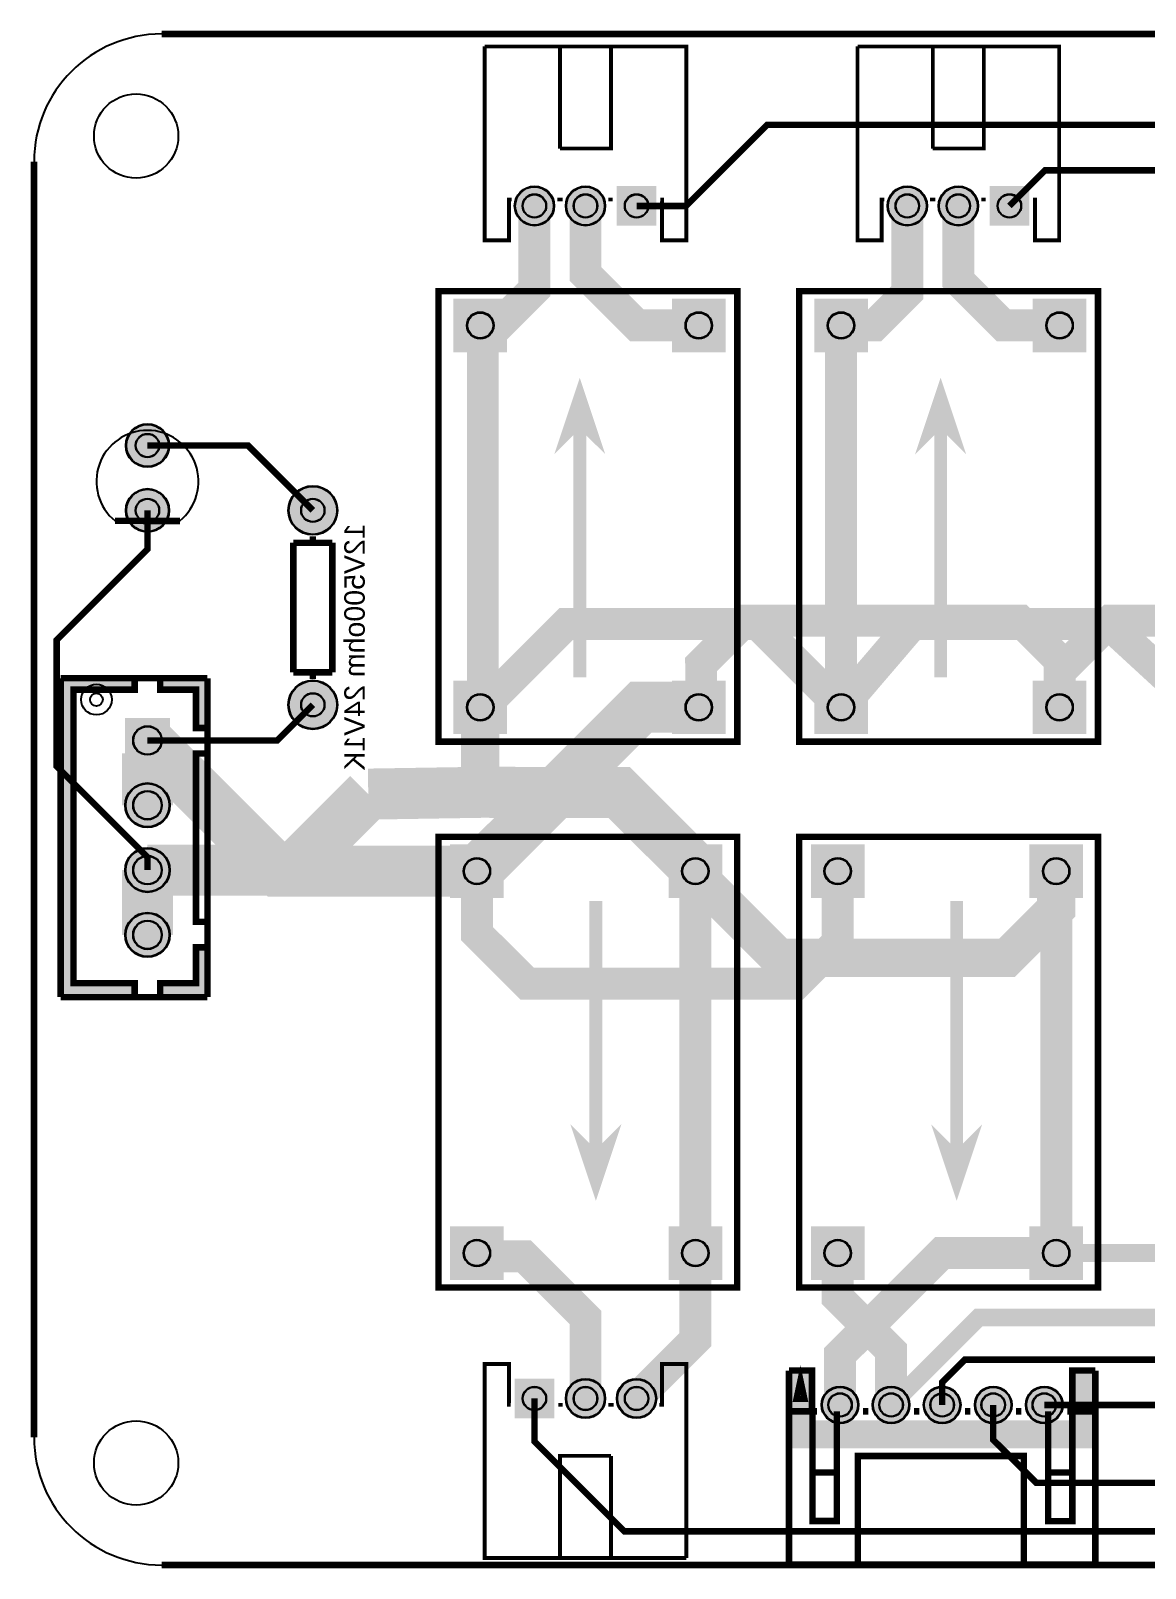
# Model space of a CAD drawing. Header units: millimetres. Extents: x 0 to 100, y -61 to 0.
# Drawn here: x -0.1 to 43.5, y -60.1 to 0.1 of the extents above; entities that cross this region are included whole.
import ezdxf

# ---------------------------------------------------------------- set-up
doc = ezdxf.new("R2010")
doc.units = ezdxf.units.MM
for name, color, linetype, true_color in [('BoardOutLine', 7, 'Continuous', 0xff00ff), ('BottomLayer', 7, 'Continuous', 0x0000ff), ('BottomSolderMaskLayer', 7, 'Continuous', 0xaa00ff), ('Document', 7, 'Continuous', 0xffffff), ('Multi-Layer', 7, 'Continuous', 0xc0c0c0), ('TopLayer', 7, 'Continuous', 0xff0000), ('TopSilkLayer', 7, 'Continuous', 0xffcc00), ('TopSolderMaskLayer', 7, 'Continuous', 0x800080)]:
    doc.layers.add(name, color=color, linetype=linetype, true_color=true_color)
doc.styles.get("Standard").update_dxf_attribs({"font": 'arial.ttf'})

msp = doc.modelspace()

# ---------------------------------------------------------------- hatches: boundary and pattern name
at = {"layer": 'BottomSolderMaskLayer'}
for points in [[(18.8263271526543, -6.738125476250957, 1), (20.377127254254503, -6.738125476250957, 1)], [(20.8263271526543, -6.738125476250957, 1), (22.377127254254503, -6.738125476250957, 1)], [(24.377061603585844, -7.513512396917349), (22.8262615019853, -7.513512396917349), (22.8262615019853, -5.9627122953171465), (24.377061603585844, -5.9627122953171465)], [(33.43135636271262, -6.738125476250957, 1), (34.98215646431282, -6.738125476250957, 1)], [(35.43135636271285, -6.738125476250957, 1), (36.98215646431305, -6.738125476250957, 1)], [(38.98209081364416, -7.513512396917349), (37.43129071204362, -7.513512396917349), (37.43129071204362, -5.9627122953171465), (38.98209081364416, -5.9627122953171465)], [(18.53111506223013, -10.371215290817759), (18.53111506223013, -12.47281549401805), (16.429514859029723, -12.47281549401805), (16.429514859029723, -10.371215290817759)], [(27.08991617983247, -10.371215290817759), (27.08991617983247, -12.47281549401805), (24.98831597663184, -12.47281549401805), (24.98831597663184, -10.371215290817759)], [(32.663703327406665, -10.371215290817759), (32.663703327406665, -12.47281549401805), (30.56210312420626, -12.47281549401805), (30.56210312420626, -10.371215290817759)], [(41.22250444500878, -10.371215290817759), (41.22250444500878, -12.47281549401805), (39.1209042418086, -12.47281549401805), (39.1209042418086, -10.371215290817759)], [(3.594107188214385, -16.129032258064626, 1), (5.295910591821192, -16.129032258064626, 1)], [(3.594107188214385, -18.66903733807476, 1), (5.295910591821192, -18.66903733807476, 1)], [(9.956819913639823, -18.66903733807476, 1), (11.887223774447545, -18.66903733807476, 1)], [(9.956819913639823, -26.28905257810527, 1), (11.887223774447545, -26.28905257810527, 1)], [(18.53111506223013, -25.336470601973588), (18.53111506223013, -27.43807080517388), (16.429514859029723, -27.43807080517388), (16.429514859029723, -25.336470601973588)], [(27.08991617983247, -25.336470601973588), (27.08991617983247, -27.43807080517388), (24.98831597663184, -27.43807080517388), (24.98831597663184, -25.336470601973588)], [(32.663703327406665, -25.336470601973588), (32.663703327406665, -27.43807080517388), (30.56210312420626, -27.43807080517388), (30.56210312420626, -25.336470601973588)], [(41.22250444500878, -25.336470601973588), (41.22250444500878, -27.43807080517388), (39.1209042418086, -27.43807080517388), (39.1209042418086, -25.336470601973588)], [(3.569595759684944, -28.561468502443745), (3.569595759684944, -26.81064224177794), (5.320422020350634, -26.81064224177794), (5.320422020350634, -28.561468502443745)], [(3.569608839217687, -30.22606045212092, 1), (5.320408940817891, -30.22606045212092, 1)], [(3.569608839217687, -32.766065532131165, 1), (5.320408940817891, -32.766065532131165, 1)], [(16.297434594869173, -33.859871790711395), (16.297434594869173, -31.75827158751099), (18.39903479806958, -31.75827158751099), (18.39903479806958, -33.859871790711395)], [(24.856235712471516, -33.859871790711395), (24.856235712471516, -31.75827158751099), (26.957835915671694, -31.75827158751099), (26.957835915671694, -33.859871790711395)], [(30.43002286004571, -33.859871790711395), (30.43002286004571, -31.75827158751099), (32.531623063246116, -31.75827158751099), (32.531623063246116, -33.859871790711395)], [(38.988823977647826, -33.859871790711395), (38.988823977647826, -31.75827158751099), (41.09042418084846, -31.75827158751099), (41.09042418084846, -33.859871790711395)], [(3.569608839217687, -35.3060706121413, 1), (5.320408940817891, -35.3060706121413, 1)], [(16.297434594869173, -48.82511419861555), (16.297434594869173, -46.723513995415146), (18.39903479806958, -46.723513995415146), (18.39903479806958, -48.82511419861555)], [(24.856235712471516, -48.82511419861555), (24.856235712471516, -46.723513995415146), (26.957835915671694, -46.723513995415146), (26.957835915671694, -48.82511419861555)], [(30.43002286004571, -48.82511419861555), (30.43002286004571, -46.723513995415146), (32.531623063246116, -46.723513995415146), (32.531623063246116, -48.82511419861555)], [(38.988823977647826, -48.82511419861555), (38.988823977647826, -46.723513995415146), (41.09042418084846, -46.723513995415146), (41.09042418084846, -48.82511419861555)], [(18.826392803323415, -52.69883202777169), (20.377192904923504, -52.69883202777169), (20.377192904923504, -54.249632129371776), (18.826392803323415, -54.249632129371776)], [(20.8263271526543, -53.47421894843785, 1), (22.377127254254503, -53.47421894843785, 1)], [(22.8263271526543, -53.47421894843785, 1), (24.377127254254503, -53.47421894843785, 1)], [(30.84686309372636, -53.72821945643898, 1), (32.297663195326564, -53.72821945643898, 1)], [(32.84686309372613, -53.72821945643898, 1), (34.29766319532634, -53.72821945643898, 1)], [(34.84686309372613, -53.72821945643898, 1), (36.29766319532634, -53.72821945643898, 1)], [(36.84686309372613, -53.72821945643898, 1), (38.29766319532634, -53.72821945643898, 1)], [(38.846863093726355, -53.72821945643898, 1), (40.297663195326564, -53.72821945643898, 1)]]:
    msp.add_hatch(color=256, dxfattribs=at).paths.add_polyline_path(points)
at = {"layer": 'Document'}
for points in [[(25.601727203454402, -1.338100076200135), (25.601727203454402, -0.5381000762001804), (25.501727203454493, -0.4381000762001577), (17.70172720345431, -0.4381000762001577), (17.601727203454402, -0.5381000762001804), (17.601727203454402, -1.1381000762002031), (17.70172720345431, -1.1381000762002031), (17.70172720345431, -0.5381000762001804), (25.501727203454493, -0.5381000762001804), (25.501727203454493, -1.338100076200135)], [(40.20675641351272, -1.338100076200135), (40.20675641351272, -0.5381000762001804), (40.10675641351281, -0.4381000762001577), (32.30675641351286, -0.4381000762001577), (32.20675641351272, -0.5381000762001804), (32.20675641351272, -1.1381000762002031), (32.30675641351286, -1.1381000762002031), (32.30675641351286, -0.5381000762001804), (40.10675641351281, -0.5381000762001804), (40.10675641351281, -1.338100076200135)], [(1.0450088900178116, -37.696088392176875), (1.0450088900178116, -25.1960375920753), (3.945008890017789, -25.1960375920753), (3.945008890017789, -25.6960375920753), (1.5450088900178116, -25.6960375920753), (1.5450088900178116, -37.19608839217676), (3.945008890017789, -37.19608839217676), (3.945008890017789, -37.696088392176875), (3.84500889001788, -37.696088392176875)], [(4.945008890017789, -25.1960375920753), (4.945008890017789, -25.6960375920753), (6.34500889001788, -25.6960375920753), (6.34500889001788, -27.19606299212603), (6.745008890017743, -27.19606299212603), (6.745008890017743, -25.1960375920753), (6.445008890017789, -25.1960375920753)], [(4.945008890017789, -37.696088392176875), (4.945008890017789, -37.19608839217676), (6.245008890017743, -37.19608839217676), (6.245008890017743, -35.79606299212605), (6.745008890017743, -35.79606299212605), (6.745008890017743, -37.696088392176875), (6.545008890017698, -37.696088392176875)], [(30.572237744475615, -52.328219456439), (30.572237744475615, -55.42821945643891), (29.57221234442477, -55.42821945643891), (29.57221234442477, -52.328219456439)], [(41.57228854457708, -52.328219456439), (41.57228854457708, -55.42821945643891), (40.57226314452646, -55.42821945643891), (40.57226314452646, -52.328219456439)], [(40.57226314452646, -55.42821945643891), (30.572237744475615, -55.42821945643891), (30.572237744475615, -54.32821945643889), (40.57226314452646, -54.32821945643889)], [(17.601727203454402, -58.87424434848867), (17.601727203454402, -59.67424434848874), (17.70172720345431, -59.774244348488764), (25.501727203454493, -59.774244348488764), (25.601727203454402, -59.67424434848874), (25.601727203454402, -59.07424434848872), (25.501727203454493, -59.07424434848872), (25.501727203454493, -59.67424434848874), (17.70172720345431, -59.67424434848874), (17.70172720345431, -58.87424434848867)]]:
    msp.add_hatch(color=256, dxfattribs=at).paths.add_polyline_path(points)
at = {"layer": 'Multi-Layer'}
for points in [[(18.851727203454402, -6.738125476250957, 1), (20.351727203454402, -6.738125476250957, 1)], [(20.851727203454402, -6.738125476250957, 1), (22.351727203454402, -6.738125476250957, 1)], [(24.35166370332763, -7.488112776225648), (22.851663703327404, -7.488112776225648), (22.851663703327404, -5.988112776225648), (24.35166370332763, -5.988112776225648)], [(33.45675641351272, -6.738125476250957, 1), (34.95675641351272, -6.738125476250957, 1)], [(35.45675641351295, -6.738125476250957, 1), (36.95675641351295, -6.738125476250957, 1)], [(38.95669291338595, -7.488112776225648), (37.45669291338572, -7.488112776225648), (37.45669291338572, -5.988112776225648), (38.95669291338595, -5.988112776225648)], [(18.48031496063004, -10.422021844043798), (18.48031496063004, -12.422021844043684), (16.480314960629812, -12.422021844043684), (16.480314960629812, -10.422021844043798)], [(27.039116078232382, -10.422021844043798), (27.039116078232382, -12.422021844043684), (25.039116078232155, -12.422021844043684), (25.039116078232155, -10.422021844043798)], [(32.61290322580635, -10.422021844043798), (32.61290322580635, -12.422021844043684), (30.612903225806576, -12.422021844043684), (30.612903225806576, -10.422021844043798)], [(41.17170434340869, -10.422021844043798), (41.17170434340869, -12.422021844043684), (39.17170434340869, -12.422021844043684), (39.17170434340869, -10.422021844043798)], [(3.619507239014487, -16.129032258064626, 1), (5.270510541021091, -16.129032258064626, 1)], [(3.619507239014487, -18.66903733807476, 1), (5.270510541021091, -18.66903733807476, 1)], [(9.982219964439924, -18.66903733807476, 1), (11.861823723647444, -18.66903733807476, 1)], [(9.982219964439924, -26.28905257810527, 1), (11.861823723647444, -26.28905257810527, 1)], [(18.48031496063004, -25.387274574549224), (18.48031496063004, -27.387274574549224), (16.480314960629812, -27.387274574549224), (16.480314960629812, -25.387274574549224)], [(27.039116078232382, -25.387274574549224), (27.039116078232382, -27.387274574549224), (25.039116078232155, -27.387274574549224), (25.039116078232155, -25.387274574549224)], [(32.61290322580635, -25.387274574549224), (32.61290322580635, -27.387274574549224), (30.612903225806576, -27.387274574549224), (30.612903225806576, -25.387274574549224)], [(41.17170434340869, -25.387274574549224), (41.17170434340869, -27.387274574549224), (39.17170434340869, -27.387274574549224), (39.17170434340869, -25.387274574549224)], [(3.5949961899923437, -28.53606807213623), (3.5949961899923437, -26.83604267208534), (5.295021590043234, -26.83604267208534), (5.295021590043234, -28.53606807213623)], [(3.595008890017789, -30.22606045212092, 1), (5.2950088900177885, -30.22606045212092, 1)], [(3.595008890017789, -32.766065532131165, 1), (5.2950088900177885, -32.766065532131165, 1)], [(16.348234696469262, -33.809067818135645), (16.348234696469262, -31.80906781813576), (18.34823469646949, -31.80906781813576), (18.34823469646949, -33.809067818135645)], [(24.907035814071605, -33.809067818135645), (24.907035814071605, -31.80906781813576), (26.907035814071605, -31.80906781813576), (26.907035814071605, -33.809067818135645)], [(30.4808229616458, -33.809067818135645), (30.4808229616458, -31.80906781813576), (32.48082296164603, -31.80906781813576), (32.48082296164603, -33.809067818135645)], [(39.03962407924814, -33.809067818135645), (39.03962407924814, -31.80906781813576), (41.03962407924837, -31.80906781813576), (41.03962407924837, -33.809067818135645)], [(3.595008890017789, -35.3060706121413, 1), (5.2950088900177885, -35.3060706121413, 1)], [(16.348234696469262, -48.774320548641185), (16.348234696469262, -46.774320548641185), (18.34823469646949, -46.774320548641185), (18.34823469646949, -48.774320548641185)], [(24.907035814071605, -48.774320548641185), (24.907035814071605, -46.774320548641185), (26.907035814071605, -46.774320548641185), (26.907035814071605, -48.774320548641185)], [(30.4808229616458, -48.774320548641185), (30.4808229616458, -46.774320548641185), (32.48082296164603, -46.774320548641185), (32.48082296164603, -48.774320548641185)], [(39.03962407924814, -48.774320548641185), (39.03962407924814, -46.774320548641185), (41.03962407924837, -46.774320548641185), (41.03962407924837, -48.774320548641185)], [(18.8517907035814, -52.72423164846339), (20.3517907035814, -52.72423164846339), (20.3517907035814, -54.224231648463274), (18.8517907035814, -54.224231648463274)], [(20.851727203454402, -53.47421894843785, 1), (22.351727203454402, -53.47421894843785, 1)], [(22.851727203454402, -53.47421894843785, 1), (24.351727203454402, -53.47421894843785, 1)], [(30.87226314452646, -53.72821945643898, 1), (32.27226314452646, -53.72821945643898, 1)], [(32.87226314452623, -53.72821945643898, 1), (34.272263144526235, -53.72821945643898, 1)], [(34.87226314452623, -53.72821945643898, 1), (36.272263144526235, -53.72821945643898, 1)], [(36.87226314452623, -53.72821945643898, 1), (38.272263144526235, -53.72821945643898, 1)], [(38.87226314452646, -53.72821945643898, 1), (40.27226314452646, -53.72821945643898, 1)]]:
    msp.add_hatch(color=256, dxfattribs=at).paths.add_polyline_path(points)
at = {"layer": 'TopSilkLayer'}
for points in [[(22.378714757429407, -16.47274574549158), (21.378714757429407, -15.47274574549158), (20.378714757429407, -16.47274574549158), (21.378714757429407, -13.472745745491466)], [(36.511303022605944, -16.47274574549158), (35.51130302260617, -15.47274574549158), (34.51130302260617, -16.47274574549158), (35.51130302260617, -13.472745745491466)], [(21.00863601727201, -42.7235966471934), (22.00863601727201, -43.72359664719329), (23.00863601727201, -42.7235966471934), (22.00863601727201, -45.7235966471934)], [(35.14122428244855, -42.7235966471934), (36.14122428244855, -43.72359664719329), (37.141224282448775, -42.7235966471934), (36.14122428244855, -45.7235966471934)]]:
    msp.add_hatch(color=256, dxfattribs=at).paths.add_polyline_path(points)
at = {"layer": 'TopSolderMaskLayer'}
for points in [[(18.8263271526543, -6.738125476250957, 1), (20.377127254254503, -6.738125476250957, 1)], [(20.8263271526543, -6.738125476250957, 1), (22.377127254254503, -6.738125476250957, 1)], [(24.377061603585844, -7.513512396917349), (22.8262615019853, -7.513512396917349), (22.8262615019853, -5.9627122953171465), (24.377061603585844, -5.9627122953171465)], [(33.43135636271262, -6.738125476250957, 1), (34.98215646431282, -6.738125476250957, 1)], [(35.43135636271285, -6.738125476250957, 1), (36.98215646431305, -6.738125476250957, 1)], [(38.98209081364416, -7.513512396917349), (37.43129071204362, -7.513512396917349), (37.43129071204362, -5.9627122953171465), (38.98209081364416, -5.9627122953171465)], [(18.53111506223013, -10.371215290817759), (18.53111506223013, -12.47281549401805), (16.429514859029723, -12.47281549401805), (16.429514859029723, -10.371215290817759)], [(27.08991617983247, -10.371215290817759), (27.08991617983247, -12.47281549401805), (24.98831597663184, -12.47281549401805), (24.98831597663184, -10.371215290817759)], [(32.663703327406665, -10.371215290817759), (32.663703327406665, -12.47281549401805), (30.56210312420626, -12.47281549401805), (30.56210312420626, -10.371215290817759)], [(41.22250444500878, -10.371215290817759), (41.22250444500878, -12.47281549401805), (39.1209042418086, -12.47281549401805), (39.1209042418086, -10.371215290817759)], [(3.594107188214385, -16.129032258064626, 1), (5.295910591821192, -16.129032258064626, 1)], [(3.594107188214385, -18.66903733807476, 1), (5.295910591821192, -18.66903733807476, 1)], [(9.956819913639823, -18.66903733807476, 1), (11.887223774447545, -18.66903733807476, 1)], [(9.956819913639823, -26.28905257810527, 1), (11.887223774447545, -26.28905257810527, 1)], [(18.53111506223013, -25.336470601973588), (18.53111506223013, -27.43807080517388), (16.429514859029723, -27.43807080517388), (16.429514859029723, -25.336470601973588)], [(27.08991617983247, -25.336470601973588), (27.08991617983247, -27.43807080517388), (24.98831597663184, -27.43807080517388), (24.98831597663184, -25.336470601973588)], [(32.663703327406665, -25.336470601973588), (32.663703327406665, -27.43807080517388), (30.56210312420626, -27.43807080517388), (30.56210312420626, -25.336470601973588)], [(41.22250444500878, -25.336470601973588), (41.22250444500878, -27.43807080517388), (39.1209042418086, -27.43807080517388), (39.1209042418086, -25.336470601973588)], [(3.569595759684944, -28.561468502443745), (3.569595759684944, -26.81064224177794), (5.320422020350634, -26.81064224177794), (5.320422020350634, -28.561468502443745)], [(3.569608839217687, -30.22606045212092, 1), (5.320408940817891, -30.22606045212092, 1)], [(3.569608839217687, -32.766065532131165, 1), (5.320408940817891, -32.766065532131165, 1)], [(16.297434594869173, -33.859871790711395), (16.297434594869173, -31.75827158751099), (18.39903479806958, -31.75827158751099), (18.39903479806958, -33.859871790711395)], [(24.856235712471516, -33.859871790711395), (24.856235712471516, -31.75827158751099), (26.957835915671694, -31.75827158751099), (26.957835915671694, -33.859871790711395)], [(30.43002286004571, -33.859871790711395), (30.43002286004571, -31.75827158751099), (32.531623063246116, -31.75827158751099), (32.531623063246116, -33.859871790711395)], [(38.988823977647826, -33.859871790711395), (38.988823977647826, -31.75827158751099), (41.09042418084846, -31.75827158751099), (41.09042418084846, -33.859871790711395)], [(3.569608839217687, -35.3060706121413, 1), (5.320408940817891, -35.3060706121413, 1)], [(16.297434594869173, -48.82511419861555), (16.297434594869173, -46.723513995415146), (18.39903479806958, -46.723513995415146), (18.39903479806958, -48.82511419861555)], [(24.856235712471516, -48.82511419861555), (24.856235712471516, -46.723513995415146), (26.957835915671694, -46.723513995415146), (26.957835915671694, -48.82511419861555)], [(30.43002286004571, -48.82511419861555), (30.43002286004571, -46.723513995415146), (32.531623063246116, -46.723513995415146), (32.531623063246116, -48.82511419861555)], [(38.988823977647826, -48.82511419861555), (38.988823977647826, -46.723513995415146), (41.09042418084846, -46.723513995415146), (41.09042418084846, -48.82511419861555)], [(18.826392803323415, -52.69883202777169), (20.377192904923504, -52.69883202777169), (20.377192904923504, -54.249632129371776), (18.826392803323415, -54.249632129371776)], [(20.8263271526543, -53.47421894843785, 1), (22.377127254254503, -53.47421894843785, 1)], [(22.8263271526543, -53.47421894843785, 1), (24.377127254254503, -53.47421894843785, 1)], [(30.84686309372636, -53.72821945643898, 1), (32.297663195326564, -53.72821945643898, 1)], [(32.84686309372613, -53.72821945643898, 1), (34.29766319532634, -53.72821945643898, 1)], [(34.84686309372613, -53.72821945643898, 1), (36.29766319532634, -53.72821945643898, 1)], [(36.84686309372613, -53.72821945643898, 1), (38.29766319532634, -53.72821945643898, 1)], [(38.846863093726355, -53.72821945643898, 1), (40.297663195326564, -53.72821945643898, 1)]]:
    msp.add_hatch(color=256, dxfattribs=at).paths.add_polyline_path(points)

# ---------------------------------------------------------------- linework, layer by layer
at = {"layer": 'BoardOutLine', "const_width": 0.25400050800101603}
for points in [[(5, 0), (95, 0)], [(0, -55), (0, -5)], [(95, -60), (5, -60)]]:
    msp.add_lwpolyline(points, dxfattribs=at)
at = {"layer": 'BoardOutLine'}
for centre, start, end in [((5, -5), 90, 180), ((5, -54.999999999999886), 180.00000000000017, 270)]:
    msp.add_arc(centre, 5, start, end, dxfattribs=at)
at = {"layer": 'BottomLayer'}
for points, const_width in [([(86.93926847853709, -27.45542291084587), (83.08661417322833, -27.45542291084587), (59.194310388620806, -3.5631191262382345), (28.71424942849876, -3.5631191262382345), (25.53924307848615, -6.738125476250957), (23.601752603505247, -6.738125476250957)], 0.25400050800101603), ([(86.93878587757195, -29.99443738887487), (83.0856235712472, -29.99443738887487), (58.43230886461765, -5.341122682245327), (39.60327660655321, -5.341122682245327), (38.20627381254758, -6.738125476250957)], 0.25400050800101603), ([(17.578917957835984, -26.3873253746508), (17.578917957835984, -11.421869443738956)], 1.25), ([(31.61244602489205, -26.3873253746508), (31.61244602489205, -11.421869443738956)], 1.25), ([(4.445008890017789, -32.766065532131165), (4.445008890017789, -32.25806451612914), (0.8890017780036032, -28.70205740411484), (0.8890017780036032, -23.749047498095024), (4.445008890017789, -20.19304038608084), (4.445008890017789, -18.66903733807476)], 0.25400050800101603), ([(17.578917957835984, -26.3873253746508), (20.845059690119342, -23.121158242316483), (28.346278892557848, -23.121158242316483), (31.61244602489205, -26.3873253746508)], 1.25), ([(31.61244602489205, -26.3873253746508), (34.40645161290331, -23.121158242316483), (42.09751079502166, -23.121158242316483), (45.64597409194812, -26.3873253746508)], 1.25), ([(17.47945135890268, -26.3873253746508), (17.47945135890268, -29.72517145034294)], 1.5000000000000002), ([(10.108712217424454, -32.7731775463551), (13.093218186436388, -29.788671577343166)], 2), ([(13.093218186436388, -29.788671577343166), (17.52603505207003, -29.718059436118892), (22.923088646177348, -29.72517145034294), (26.0065532131066, -32.8087122174245)], 2), ([(4.445008890017789, -32.766065532131165), (10.160020320040758, -32.766065532131165)], 2), ([(4.445008890017789, -32.766065532131165), (4.445008890017789, -35.3060706121413)], 2), ([(25.907594615189282, -32.93571247142495), (29.174015748031707, -36.202184404368836), (38.112268224536365, -36.202184404368836), (40.04008128016267, -34.27429514859034), (40.04008128016267, -32.8087122174245)], 1.5000000000000002), ([(25.907086614173068, -32.93601727203463), (25.907086614173068, -47.90147320294648)], 1.25), ([(40.04008128016267, -32.80901701803407), (40.04008128016267, -47.77447294894591)], 1.25), ([(40.04008128016267, -47.77447294894591), (35.55699771399554, -47.77447294894591), (31.571755143510245, -51.7597155194311), (31.571755143510245, -53.72821945643898)], 1.25), ([(40.040640081280344, -47.77495554991117), (62.169164338328756, -47.77495554991117)], 0.7000000000000001)]:
    msp.add_lwpolyline(points, dxfattribs=dict(at, const_width=const_width))
at = {"layer": 'BottomSolderMaskLayer'}
for centre, radius in [((19.601727203454402, -6.738125476250957), 0.7754000508001018), ((21.601727203454402, -6.738125476250957), 0.7754000508001018), ((34.20675641351272, -6.738125476250957), 0.7754000508001018), ((36.20675641351295, -6.738125476250957), 0.7754000508001018), ((19.60167640335294, -6.738125476250957), 0.4652531606138482), ((21.601676403352712, -6.738125476250957), 0.4652531606138482), ((23.601676403352712, -6.738125476250957), 0.4652531606138482), ((34.20670561341126, -6.738125476250957), 0.4652531606138482), ((36.20670561341126, -6.738125476250957), 0.4652531606138482), ((38.20670561341126, -6.738125476250957), 0.4652531606138482), ((17.48031496063004, -11.422021844043684), 0.5254000508001015), ((26.039116078232155, -11.422021844043684), 0.5254000508001015), ((31.612903225806576, -11.422021844043684), 0.5254000508001015), ((40.17170434340869, -11.422021844043684), 0.5254000508001015), ((4.445008890017789, -16.129032258064626), 0.8509017018034037), ((4.445008890017789, -16.129032258064626), 0.4638592446415663), ((4.445008890017789, -18.66903733807476), 0.8509017018034037), ((10.922021844043684, -18.66903733807476), 0.9652019304038612), ((4.445008890017789, -18.66903733807476), 0.4638592446415663), ((10.922021844043684, -18.66903733807476), 0.4617317342742795), ((10.922021844043684, -26.28905257810527), 0.9652019304038612), ((10.922021844043684, -26.28905257810527), 0.4617317342742795), ((17.48031496063004, -26.387274574549224), 0.5254000508001015), ((26.039116078232155, -26.387274574549224), 0.5254000508001015), ((31.612903225806576, -26.387274574549224), 0.5254000508001015), ((40.17170434340869, -26.387274574549224), 0.5254000508001015), ((4.445008890017789, -27.686055372110786), 0.5664484065211015), ((4.445008890017789, -30.22606045212092), 0.8754000508001016), ((4.445008890017789, -30.22606045212092), 0.5664484065211015), ((4.445008890017789, -32.766065532131165), 0.8754000508001016), ((4.445008890017789, -32.766065532131165), 0.5664484065211015), ((17.34823469646949, -32.80906781813576), 0.5254000508001015), ((25.907035814071605, -32.80906781813576), 0.5254000508001015), ((31.4808229616458, -32.80906781813576), 0.5254000508001015), ((40.03962407924837, -32.80906781813576), 0.5254000508001015), ((4.445008890017789, -35.3060706121413), 0.8754000508001016), ((4.445008890017789, -35.3060706121413), 0.5664484065211015), ((17.34823469646949, -47.774320548641185), 0.5254000508001015), ((25.907035814071605, -47.774320548641185), 0.5254000508001015), ((31.4808229616458, -47.774320548641185), 0.5254000508001015), ((40.03962407924837, -47.774320548641185), 0.5254000508001015), ((19.601778003556092, -53.47421894843785), 0.4652531606138482), ((21.601727203454402, -53.47421894843785), 0.7754000508001018), ((21.601778003555864, -53.47421894843785), 0.4652531606138482), ((23.601727203454402, -53.47421894843785), 0.7754000508001018), ((23.601778003555864, -53.47421894843785), 0.4652531606138482), ((31.57226314452646, -53.72821945643898), 0.7254000508001017), ((33.57226314452623, -53.72821945643898), 0.7254000508001017), ((35.57226314452623, -53.72821945643898), 0.7254000508001017), ((37.57226314452623, -53.72821945643898), 0.7254000508001017), ((39.57226314452646, -53.72821945643898), 0.7254000508001017), ((31.57226314452646, -53.72821945643898), 0.4663417649415945), ((33.57226314452623, -53.72821945643898), 0.4663417649415945), ((35.57226314452623, -53.72821945643898), 0.4663417649415945), ((37.57226314452623, -53.72821945643898), 0.4663417649415945), ((39.57226314452646, -53.72821945643898), 0.4663417649415945)]:
    msp.add_circle(centre, radius, dxfattribs=at)
at = {"layer": 'Document'}
msp.add_circle((2.4450088900179026, -26.086106172212453), 0.24993649987299976, dxfattribs=at)
at = {"layer": 'Multi-Layer'}
for centre, radius in [((4, -4.000000000000114), 1.6500127000254003), ((19.601727203454402, -6.738125476250957), 0.7500000000000001), ((21.601727203454402, -6.738125476250957), 0.7500000000000001), ((34.20675641351272, -6.738125476250957), 0.7500000000000001), ((36.20675641351295, -6.738125476250957), 0.7500000000000001), ((19.60167640335294, -6.738125476250957), 0.4500127000254001), ((21.601676403352712, -6.738125476250957), 0.4500127000254001), ((23.601676403352712, -6.738125476250957), 0.4500127000254001), ((34.20670561341126, -6.738125476250957), 0.4500127000254001), ((36.20670561341126, -6.738125476250957), 0.4500127000254001), ((38.20670561341126, -6.738125476250957), 0.4500127000254001), ((17.48031496063004, -11.422021844043684), 0.5), ((26.039116078232155, -11.422021844043684), 0.5), ((31.612903225806576, -11.422021844043684), 0.5), ((40.17170434340869, -11.422021844043684), 0.5), ((4.445008890017789, -16.129032258064626), 0.8255016510033021), ((4.445008890017789, -16.129032258064626), 0.4500127000254001), ((4.445008890017789, -18.66903733807476), 0.8255016510033021), ((10.922021844043684, -18.66903733807476), 0.9398018796037594), ((4.445008890017789, -18.66903733807476), 0.4500127000254001), ((10.922021844043684, -18.66903733807476), 0.4495808991617984), ((2.4450088900179026, -26.086106172212453), 0.6000000000000001), ((10.922021844043684, -26.28905257810527), 0.9398018796037594), ((10.922021844043684, -26.28905257810527), 0.4495808991617984), ((17.48031496063004, -26.387274574549224), 0.5), ((26.039116078232155, -26.387274574549224), 0.5), ((31.612903225806576, -26.387274574549224), 0.5), ((40.17170434340869, -26.387274574549224), 0.5), ((4.445008890017789, -27.686055372110786), 0.5500127000254001), ((4.445008890017789, -30.22606045212092), 0.8500000000000001), ((4.445008890017789, -30.22606045212092), 0.5500127000254001), ((4.445008890017789, -32.766065532131165), 0.8500000000000001), ((4.445008890017789, -32.766065532131165), 0.5500127000254001), ((17.34823469646949, -32.80906781813576), 0.5), ((25.907035814071605, -32.80906781813576), 0.5), ((31.4808229616458, -32.80906781813576), 0.5), ((40.03962407924837, -32.80906781813576), 0.5), ((4.445008890017789, -35.3060706121413), 0.8500000000000001), ((4.445008890017789, -35.3060706121413), 0.5500127000254001), ((17.34823469646949, -47.774320548641185), 0.5), ((25.907035814071605, -47.774320548641185), 0.5), ((31.4808229616458, -47.774320548641185), 0.5), ((40.03962407924837, -47.774320548641185), 0.5), ((21.601727203454402, -53.47421894843785), 0.7500000000000001), ((23.601727203454402, -53.47421894843785), 0.7500000000000001), ((19.601778003556092, -53.47421894843785), 0.4500127000254001), ((21.601778003555864, -53.47421894843785), 0.4500127000254001), ((23.601778003555864, -53.47421894843785), 0.4500127000254001), ((31.57226314452646, -53.72821945643898), 0.7000000000000001), ((31.57226314452646, -53.72821945643898), 0.4500127000254001), ((33.57226314452623, -53.72821945643898), 0.7000000000000001), ((33.57226314452623, -53.72821945643898), 0.4500127000254001), ((35.57226314452623, -53.72821945643898), 0.7000000000000001), ((35.57226314452623, -53.72821945643898), 0.4500127000254001), ((37.57226314452623, -53.72821945643898), 0.7000000000000001), ((37.57226314452623, -53.72821945643898), 0.4500127000254001), ((39.57226314452646, -53.72821945643898), 0.7000000000000001), ((39.57226314452646, -53.72821945643898), 0.4500127000254001), ((4, -56.000000000000114), 1.6500127000254003)]:
    msp.add_circle(centre, radius, dxfattribs=at)
at = {"layer": 'TopLayer'}
for points, const_width in [([(17.479806959614052, -11.421869443738956), (18.18849377698757, -11.421869443738956), (19.600736601473272, -10.009626619253368), (19.600736601473272, -6.738125476250957)], 1.25), ([(26.039674879349832, -11.421869443738956), (23.618973837947806, -11.421869443738956), (21.60223520447039, -9.405130810261653), (21.60223520447039, -6.738125476250957)], 1.25), ([(31.61244602489205, -11.421869443738956), (32.92052324104657, -11.421869443738956), (34.208255016510066, -10.134137668275343), (34.208255016510066, -6.8651257302515205)], 1.25), ([(40.17218694437406, -11.421869443738956), (37.970002540005225, -11.421869443738956), (36.20726441452871, -9.659131318262666), (36.20726441452871, -6.8651257302515205)], 1.25), ([(35.57277114554245, -53.72872745745508), (35.57277114554245, -52.839725679451476), (36.46177292354582, -51.95072390144787), (74.68884937769872, -51.95072390144787), (78.24485648971313, -48.39471678943369), (78.24485648971313, -21.196342392684755), (84.68630937261878, -14.754889509779105), (86.9392938785877, -14.754889509779105)], 0.25400050800101603), ([(10.922021844043684, -18.66903733807476), (8.382016764033551, -16.129032258064626), (4.445008890017789, -16.129032258064626)], 0.25400050800101603), ([(86.9392938785877, -17.294894589789237), (84.43230886461765, -17.294894589789237), (80.78486156972326, -20.942341884683742), (80.78486156972326, -50.42672085344179), (77.48285496570998, -53.72872745745508), (39.573279146558434, -53.72872745745508)], 0.25400050800101603), ([(26.138658877317766, -26.387630175260483), (26.13108966217942, -24.7035814071628), (27.8405130810263, -22.994157988316033), (38.62026924053839, -22.994157988316033), (40.17218694437406, -24.54612649225305), (40.17218694437406, -26.387630175260483)], 1.25), ([(40.17218694437406, -26.387630175260483), (40.17218694437406, -24.9981965963932), (42.17627635255258, -22.994157988316033), (52.336296672593335, -22.994157988316033), (54.20571501143013, -24.86362712725429), (54.20571501143013, -26.387630175260483)], 1.25), ([(17.34823469646949, -32.80901701803407), (23.769926339852645, -26.3873253746508), (26.03830327660671, -26.3873253746508)], 2), ([(4.445008890017789, -27.686055372110786), (9.525019050038054, -27.686055372110786), (10.922021844043684, -26.28905257810527)], 0.25400050800101603), ([(4.445008890017789, -27.686055372110786), (9.56085852171691, -32.80190500381002), (17.34823469646949, -32.808991617983224)], 2), ([(4.445008890017789, -30.22606045212092), (4.445008890017789, -28.194056388112813)], 2), ([(17.347726695453275, -32.93571247142495), (17.347726695453275, -35.24968249936501), (19.316230632461156, -37.21818643637289), (29.85725171450349, -37.21818643637289), (31.480340360680884, -35.5951485902973), (31.480340360680884, -32.8087122174245)], 1.25), ([(86.93878587757195, -40.154457708915515), (84.07109474218964, -40.154457708915515), (82.18135636271268, -42.04419608839214), (82.18135636271268, -53.85521971043943), (79.26035052070097, -56.77622555245114), (39.255270510541095, -56.77622555245114), (37.5712725425451, -55.09222758445526), (37.5712725425451, -53.72821945643898)], 0.25400050800101603), ([(86.93878587757195, -45.23446786893578), (85.46563373126742, -45.23446786893578), (84.84836169672326, -45.854203708407454), (84.84836169672326, -54.61722123444247), (80.78435356870705, -58.68122936245868), (23.12623825247647, -58.68122936245868), (19.60223520447039, -55.157226314452714), (19.60223520447039, -53.47421894843785)], 0.25400050800101603), ([(17.347726695453275, -47.90147320294648), (19.204495808991624, -47.90147320294648), (21.60223520447039, -50.29921259842524), (21.60223520447039, -53.47421894843785)], 1.25), ([(23.60223520447039, -53.47421894843785), (25.907086614173068, -51.16936753873506), (25.907086614173068, -47.90147320294648)], 1.25), ([(31.480848361696644, -47.77447294894591), (31.480848361696644, -49.50980441960883), (33.57226314452623, -51.601219202438415), (33.57226314452623, -53.72821945643898)], 1.25), ([(33.57226314452623, -53.72821945643898), (37.00127000253997, -50.29921259842524), (48.78028956057915, -50.29921259842524)], 0.7000000000000001)]:
    msp.add_lwpolyline(points, dxfattribs=dict(at, const_width=const_width))
at = {"layer": 'TopSilkLayer'}
for points, const_width in [([(18.705918211836433, -6.488112776225648), (18.601727203454402, -6.488112776225648), (18.601727203454402, -8.088112776225671), (17.651714503429048, -8.088112776225671), (17.651714503429048, -0.4881127762255346)], 0.15199390398780802), ([(17.651714503429048, -0.4881127762255346), (25.55171450342891, -0.4881127762255346), (25.55171450342891, -8.088112776225671), (24.601727203454402, -8.088112776225671), (24.601727203454402, -6.488112776225648), (24.531800863601575, -6.488112776225648)], 0.15199390398780802), ([(20.601701803403557, -4.488595377190791), (20.601701803403557, -0.48808737617480347)], 0.15199390398780802), ([(20.601701803403557, -4.488595377190791), (22.600660401320738, -4.488595377190791), (22.600660401320738, -0.48808737617480347)], 0.15199390398780802), ([(33.31094742189475, -6.488112776225648), (33.20675641351272, -6.488112776225648), (33.20675641351272, -8.088112776225671), (32.256743713487595, -8.088112776225671), (32.256743713487595, -0.4881127762255346)], 0.15199390398780802), ([(32.256743713487595, -0.4881127762255346), (40.15674371348746, -0.4881127762255346), (40.15674371348746, -8.088112776225671), (39.20675641351295, -8.088112776225671), (39.20675641351295, -6.488112776225648), (39.13683007366012, -6.488112776225648)], 0.15199390398780802), ([(35.206731013462104, -4.488595377190791), (35.206731013462104, -0.48808737617480347)], 0.15199390398780802), ([(35.206731013462104, -4.488595377190791), (37.205689611379285, -4.488595377190791), (37.205689611379285, -0.48808737617480347)], 0.15199390398780802), ([(20.705918211836433, -6.488112776225648), (20.49753619507237, -6.488112776225648)], 0.15199390398780802), ([(22.671526543053233, -6.488112776225648), (22.49753619507237, -6.488112776225648)], 0.15199390398780802), ([(35.31094742189475, -6.488112776225648), (35.10256540513092, -6.488112776225648)], 0.15199390398780802), ([(37.27655575311155, -6.488112776225648), (37.10256540513092, -6.488112776225648)], 0.15199390398780802), ([(21.37874015748025, -15.217856235712475), (21.37874015748025, -25.21788163576332)], 0.5), ([(35.511328422657016, -15.217856235712475), (35.511328422657016, -25.21788163576332)], 0.5), ([(3.175006350012609, -19.080518161036366), (5.722885445770999, -19.08585217170446)], 0.25400050800101603), ([(10.160020320040758, -19.939039878079825), (10.922021844043684, -19.939039878079825)], 0.25400050800101603), ([(10.160020320040758, -25.01905003810009), (10.160020320040758, -19.939039878079825)], 0.25400050800101603), ([(10.922021844043684, -19.939039878079825), (10.922021844043684, -19.68503937007881)], 0.25400050800101603), ([(10.922021844043684, -19.939039878079825), (11.684023368046837, -19.939039878079825)], 0.25400050800101603), ([(11.684023368046837, -19.939039878079825), (11.684023368046837, -25.01905003810009)], 0.25400050800101603), ([(6.795021590043234, -25.246075692151408), (1.0450088900178116, -25.246075692151408)], 0.25400050800101603), ([(1.0450342900686564, -25.246075692151408), (1.0450088900178116, -37.746050292100676)], 0.25400050800101603), ([(3.945008890017789, -37.696088392176875), (3.945008890017789, -37.19608839217676), (1.5450088900178116, -37.19608839217676), (1.5450088900178116, -25.6960375920753), (3.945008890017789, -25.6960375920753), (3.945008890017789, -25.29603759207521)], 0.25400050800101603), ([(4.945008890017789, -25.29603759207521), (4.945008890017789, -25.6960375920753), (6.34500889001788, -25.6960375920753), (6.34500889001788, -27.19606299212603), (6.745008890017743, -27.19606299212603)], 0.25400050800101603), ([(6.795021590043234, -37.746050292100676), (6.795021590043234, -25.246050292100676)], 0.25400050800101603), ([(10.922021844043684, -25.01905003810009), (10.160020320040758, -25.01905003810009)], 0.25400050800101603), ([(10.922021844043684, -25.01905003810009), (10.922021844043684, -25.273050546101103)], 0.25400050800101603), ([(11.684023368046837, -25.01905003810009), (10.922021844043684, -25.01905003810009)], 0.25400050800101603), ([(6.745008890017743, -28.19606299212603), (6.34500889001788, -28.19606299212603), (6.34500889001788, -34.79606299212605), (6.745008890017743, -34.79606299212605)], 0.25400050800101603), ([(22.008610617221166, -43.978486156972394), (22.008610617221166, -33.97846075692155)], 0.5), ([(36.14119888239793, -43.978486156972394), (36.14119888239793, -33.97846075692155)], 0.5), ([(6.745008890017743, -35.79606299212605), (6.34500889001788, -35.79606299212605), (6.34500889001788, -37.19608839217676), (4.945008890017789, -37.19608839217676), (4.945008890017789, -37.696088392176875)], 0.25400050800101603), ([(1.0450342900686564, -37.746050292100676), (6.795021590043234, -37.746050292100676)], 0.25400050800101603), ([(25.551739903479756, -59.72423164846339), (17.651739903479893, -59.72423164846339), (17.651739903479893, -52.124231648463365), (18.601727203454402, -52.124231648463365), (18.601727203454402, -53.724231648463274), (18.671653543307002, -53.724231648463274)], 0.15199390398780802), ([(24.49753619507237, -53.724231648463274), (24.601727203454402, -53.724231648463274), (24.601727203454402, -52.124231648463365), (25.551739903479756, -52.124231648463365), (25.551739903479756, -59.72423164846339)], 0.15199390398780802), ([(29.572237744475615, -53.97823215646429), (29.572237744475615, -52.37823215646438)], 0.25400050800101603), ([(29.57226314452646, -52.37820675641365), (30.472263144526323, -52.37820675641365), (30.472263144526323, -53.978206756413556)], 0.25400050800101603), ([(41.571958343916776, -52.37807975615965), (40.67193294386584, -52.37807975615965), (40.67193294386584, -53.97807975615956)], 0.25400050800101603), ([(41.571958343916776, -53.978105156210404), (41.571958343916776, -52.37810515621038)], 0.25400050800101603), ([(20.5319278638558, -53.724231648463274), (20.705918211836433, -53.724231648463274)], 0.15199390398780802), ([(22.49753619507237, -53.724231648463274), (22.70591821183666, -53.724231648463274)], 0.15199390398780802), ([(29.572237744475615, -59.978206756413556), (29.572237744475615, -53.97823215646429)], 0.25400050800101603), ([(29.572237744475615, -53.97823215646429), (30.67541275082567, -53.97823215646429)], 0.25400050800101603), ([(31.447066294132583, -53.97807975615956), (31.447066294132583, -58.27810515621036), (30.49705359410723, -58.27810515621036), (30.49705359410723, -53.97807975615956)], 0.25400050800101603), ([(32.46911353822702, -53.978206756413556), (32.67541275082567, -53.978206756413556)], 0.25400050800101603), ([(34.469138938277865, -53.97818135636271), (34.6753873507746, -53.97818135636271)], 0.25400050800101603), ([(36.469138938277865, -53.97815595631198), (36.6753873507746, -53.97815595631198)], 0.25400050800101603), ([(38.46913893827809, -53.978130556261135), (38.67538735077483, -53.978130556261135)], 0.25400050800101603), ([(40.67226314452637, -53.978206756413556), (40.67226314452637, -58.27820675641351), (39.72225044450079, -58.27820675641351), (39.72225044450079, -53.978206756413556)], 0.25400050800101603), ([(40.469138938277865, -53.978105156210404), (41.571958343916776, -53.978105156210404)], 0.25400050800101603), ([(41.57228854457708, -53.978257556515246), (41.57228854457708, -59.9782321564644)], 0.25400050800101603), ([(22.601752603505247, -55.72374904749813), (20.602794005588066, -55.72374904749813), (20.602794005588066, -59.72425704851412)], 0.15199390398780802), ([(22.601752603505247, -55.72374904749813), (22.601752603505247, -59.72425704851412)], 0.15199390398780802), ([(38.77226314452628, -59.978206756413556), (38.77226314452628, -55.72821945643898), (32.27226314452628, -55.72821945643898), (32.27226314452628, -59.978206756413556)], 0.25400050800101603), ([(31.447066294132583, -56.37807975615965), (30.49705359410723, -56.37807975615965)], 0.25400050800101603), ([(40.67226314452637, -56.37820675641353), (39.72225044450079, -56.37820675641353)], 0.25400050800101603), ([(41.57228854457708, -59.978206756413556), (29.572237744475615, -59.9782321564644)], 0.25400050800101603)]:
    msp.add_lwpolyline(points, dxfattribs=dict(at, const_width=const_width))
at = {"layer": 'TopSilkLayer', "const_width": 0.25400050800101603}
for points in [[(27.546863093726188, -10.075184150368386), (27.546863093726188, -27.733807467615065), (15.841249682499438, -27.733807467615065), (15.841249682499438, -10.075184150368386), (27.546863093726188, -10.075184150368386)], [(41.679451358902725, -10.075184150368386), (41.679451358902725, -27.733807467615065), (29.973837947675747, -27.733807467615065), (29.973837947675747, -10.075184150368386), (41.679451358902725, -10.075184150368386)], [(15.840487680975457, -49.12115824231648), (15.840487680975457, -31.462534925069917), (27.546101092202207, -31.462534925069917), (27.546101092202207, -49.12115824231648), (15.840487680975457, -49.12115824231648)], [(29.973075946151994, -49.12115824231648), (29.973075946151994, -31.462534925069917), (41.678689357378744, -31.462534925069917), (41.678689357378744, -49.12115824231648), (29.973075946151994, -49.12115824231648)], [(30.172237744475524, -53.47820675641367), (29.87223774447557, -53.47820675641367), (30.02225044450097, -52.778206756413624), (30.172237744475524, -53.47820675641367)]]:
    msp.add_lwpolyline(points, close=True, dxfattribs=at)
at = {"layer": 'TopSilkLayer'}
msp.add_arc((4.44297688595384, -17.533411596328847), 2, 309.32594833824425, 230.67405166175573, dxfattribs=at)
at = {"layer": 'TopSolderMaskLayer'}
for centre, radius in [((19.601727203454402, -6.738125476250957), 0.7754000508001018), ((21.601727203454402, -6.738125476250957), 0.7754000508001018), ((34.20675641351272, -6.738125476250957), 0.7754000508001018), ((36.20675641351295, -6.738125476250957), 0.7754000508001018), ((19.60167640335294, -6.738125476250957), 0.4652531606138482), ((21.601676403352712, -6.738125476250957), 0.4652531606138482), ((23.601676403352712, -6.738125476250957), 0.4652531606138482), ((34.20670561341126, -6.738125476250957), 0.4652531606138482), ((36.20670561341126, -6.738125476250957), 0.4652531606138482), ((38.20670561341126, -6.738125476250957), 0.4652531606138482), ((17.48031496063004, -11.422021844043684), 0.5254000508001015), ((26.039116078232155, -11.422021844043684), 0.5254000508001015), ((31.612903225806576, -11.422021844043684), 0.5254000508001015), ((40.17170434340869, -11.422021844043684), 0.5254000508001015), ((4.445008890017789, -16.129032258064626), 0.8509017018034037), ((4.445008890017789, -16.129032258064626), 0.4638592446415663), ((4.445008890017789, -18.66903733807476), 0.8509017018034037), ((10.922021844043684, -18.66903733807476), 0.9652019304038612), ((4.445008890017789, -18.66903733807476), 0.4638592446415663), ((10.922021844043684, -18.66903733807476), 0.4617317342742795), ((10.922021844043684, -26.28905257810527), 0.9652019304038612), ((10.922021844043684, -26.28905257810527), 0.4617317342742795), ((17.48031496063004, -26.387274574549224), 0.5254000508001015), ((26.039116078232155, -26.387274574549224), 0.5254000508001015), ((31.612903225806576, -26.387274574549224), 0.5254000508001015), ((40.17170434340869, -26.387274574549224), 0.5254000508001015), ((4.445008890017789, -27.686055372110786), 0.5664484065211015), ((4.445008890017789, -30.22606045212092), 0.8754000508001016), ((4.445008890017789, -30.22606045212092), 0.5664484065211015), ((4.445008890017789, -32.766065532131165), 0.8754000508001016), ((4.445008890017789, -32.766065532131165), 0.5664484065211015), ((17.34823469646949, -32.80906781813576), 0.5254000508001015), ((25.907035814071605, -32.80906781813576), 0.5254000508001015), ((31.4808229616458, -32.80906781813576), 0.5254000508001015), ((40.03962407924837, -32.80906781813576), 0.5254000508001015), ((4.445008890017789, -35.3060706121413), 0.8754000508001016), ((4.445008890017789, -35.3060706121413), 0.5664484065211015), ((17.34823469646949, -47.774320548641185), 0.5254000508001015), ((25.907035814071605, -47.774320548641185), 0.5254000508001015), ((31.4808229616458, -47.774320548641185), 0.5254000508001015), ((40.03962407924837, -47.774320548641185), 0.5254000508001015), ((19.601778003556092, -53.47421894843785), 0.4652531606138482), ((21.601727203454402, -53.47421894843785), 0.7754000508001018), ((21.601778003555864, -53.47421894843785), 0.4652531606138482), ((23.601727203454402, -53.47421894843785), 0.7754000508001018), ((23.601778003555864, -53.47421894843785), 0.4652531606138482), ((31.57226314452646, -53.72821945643898), 0.7254000508001017), ((33.57226314452623, -53.72821945643898), 0.7254000508001017), ((35.57226314452623, -53.72821945643898), 0.7254000508001017), ((37.57226314452623, -53.72821945643898), 0.7254000508001017), ((39.57226314452646, -53.72821945643898), 0.7254000508001017), ((31.57226314452646, -53.72821945643898), 0.4663417649415945), ((33.57226314452623, -53.72821945643898), 0.4663417649415945), ((35.57226314452623, -53.72821945643898), 0.4663417649415945), ((37.57226314452623, -53.72821945643898), 0.4663417649415945), ((39.57226314452646, -53.72821945643898), 0.4663417649415945)]:
    msp.add_circle(centre, radius, dxfattribs=at)

# ---------------------------------------------------------------- texts
at = {"layer": 'BottomSilkLayer', "text_generation_flag": 2}
msp.add_text('12V500ohm 24V1K', height=0.8, rotation=90, dxfattribs=at).set_placement((12.95402590805179, -19.177038354076785))

doc.saveas('drawing.dxf')
